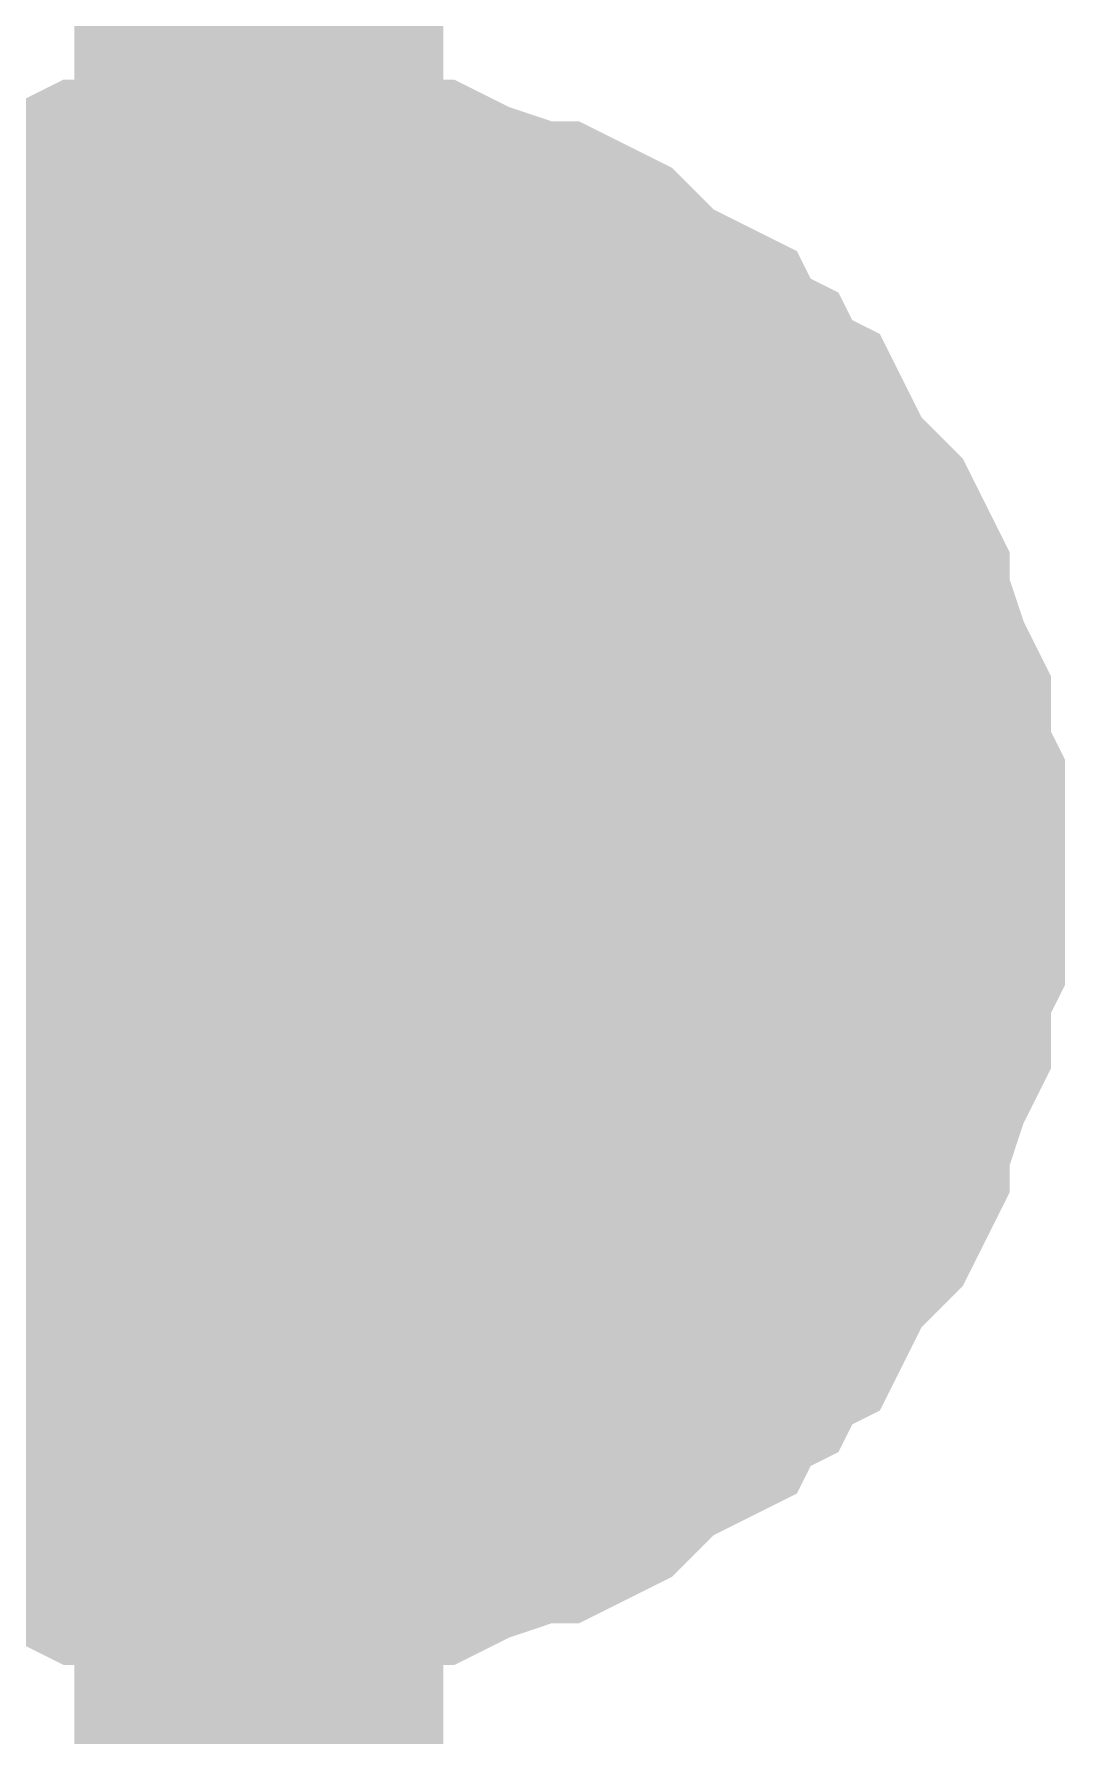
# Model space of a CAD drawing. Header units: inches. Extents: x 0 to 22.3, y 0 to 15.7.
# Drawn here: x 5.593 to 5.626, y 3.9725 to 4.0269 of the extents above; entities that cross this region are included whole.
import ezdxf

# ---------------------------------------------------------------- set-up
doc = ezdxf.new("R2010")
doc.units = ezdxf.units.IN
doc.header["$MEASUREMENT"] = 0
doc.layers.add('Sheet', color=255, linetype='Continuous')

msp = doc.modelspace()

# ---------------------------------------------------------------- linework, layer by layer
at = {"layer": 'Sheet'}
for points in [[(5.600196, 5.27002, 0.0118, 0.0118, 0), (5.600196, 4.000141, 0.0118, 0.0118, 0), (5.600196, 3.930304, 0.0118, 0.0118, 0)], [(5.586935, 4.014727, 0.0118, 0.0118, 0), (5.587377, 4.015611, 0.0118, 0.0118, 0), (5.588261, 4.016053, 0.0118, 0.0118, 0), (5.589145, 4.016495, 0.0118, 0.0118, 0), (5.590029, 4.017379, 0.0118, 0.0118, 0), (5.590471, 4.017821, 0.0118, 0.0118, 0), (5.591355, 4.018263, 0.0118, 0.0118, 0), (5.59224, 4.018263, 0.0118, 0.0118, 0), (5.593124, 4.018705, 0.0118, 0.0118, 0), (5.59445, 4.019147, 0.0118, 0.0118, 0), (5.595334, 4.019589, 0.0118, 0.0118, 0), (5.596218, 4.019589, 0.0118, 0.0118, 0), (5.597102, 4.019589, 0.0118, 0.0118, 0), (5.597986, 4.020031, 0.0118, 0.0118, 0), (5.599312, 4.020031, 0.0118, 0.0118, 0), (5.600196, 4.020031, 0.0118, 0.0118, 0)], [(5.586935, 4.014727, 0.0118, 0.0118, 0), (5.587377, 4.015611, 0.0118, 0.0118, 0), (5.588261, 4.016053, 0.0118, 0.0118, 0), (5.589145, 4.016495, 0.0118, 0.0118, 0), (5.590029, 4.017379, 0.0118, 0.0118, 0), (5.590471, 4.017821, 0.0118, 0.0118, 0), (5.591355, 4.018263, 0.0118, 0.0118, 0), (5.59224, 4.018263, 0.0118, 0.0118, 0), (5.593124, 4.018705, 0.0118, 0.0118, 0), (5.59445, 4.019147, 0.0118, 0.0118, 0), (5.595334, 4.019589, 0.0118, 0.0118, 0), (5.596218, 4.019589, 0.0118, 0.0118, 0), (5.597102, 4.019589, 0.0118, 0.0118, 0), (5.597986, 4.020031, 0.0118, 0.0118, 0), (5.599312, 4.020031, 0.0118, 0.0118, 0), (5.600196, 4.020031, 0.0118, 0.0118, 0)], [(5.586935, 4.014727, 0.0118, 0.0118, 0), (5.587377, 4.015611, 0.0118, 0.0118, 0), (5.588261, 4.016053, 0.0118, 0.0118, 0), (5.589145, 4.016495, 0.0118, 0.0118, 0), (5.590029, 4.017379, 0.0118, 0.0118, 0), (5.590471, 4.017821, 0.0118, 0.0118, 0), (5.591355, 4.018263, 0.0118, 0.0118, 0), (5.59224, 4.018263, 0.0118, 0.0118, 0), (5.593124, 4.018705, 0.0118, 0.0118, 0), (5.59445, 4.019147, 0.0118, 0.0118, 0), (5.595334, 4.019589, 0.0118, 0.0118, 0), (5.596218, 4.019589, 0.0118, 0.0118, 0), (5.597102, 4.019589, 0.0118, 0.0118, 0), (5.597986, 4.020031, 0.0118, 0.0118, 0), (5.599312, 4.020031, 0.0118, 0.0118, 0), (5.600196, 4.020031, 0.0118, 0.0118, 0)], [(5.586935, 4.014727, 0.0118, 0.0118, 0), (5.587377, 4.015611, 0.0118, 0.0118, 0), (5.588261, 4.016053, 0.0118, 0.0118, 0), (5.589145, 4.016495, 0.0118, 0.0118, 0), (5.590029, 4.017379, 0.0118, 0.0118, 0), (5.590471, 4.017821, 0.0118, 0.0118, 0), (5.591355, 4.018263, 0.0118, 0.0118, 0), (5.59224, 4.018263, 0.0118, 0.0118, 0), (5.593124, 4.018705, 0.0118, 0.0118, 0), (5.59445, 4.019147, 0.0118, 0.0118, 0), (5.595334, 4.019589, 0.0118, 0.0118, 0), (5.596218, 4.019589, 0.0118, 0.0118, 0), (5.597102, 4.019589, 0.0118, 0.0118, 0), (5.597986, 4.020031, 0.0118, 0.0118, 0), (5.599312, 4.020031, 0.0118, 0.0118, 0), (5.600196, 4.020031, 0.0118, 0.0118, 0)], [(5.600196, 4.020031, 0.0118, 0.0118, 0), (5.600196, 4.020031, 0.0118, 0.0118, 0)], [(5.600196, 4.020031, 0.0118, 0.0118, 0), (5.60108, 4.020031, 0.0118, 0.0118, 0), (5.602406, 4.020031, 0.0118, 0.0118, 0), (5.603291, 4.019589, 0.0118, 0.0118, 0), (5.604175, 4.019589, 0.0118, 0.0118, 0), (5.605059, 4.019589, 0.0118, 0.0118, 0), (5.605943, 4.019147, 0.0118, 0.0118, 0), (5.607269, 4.018705, 0.0118, 0.0118, 0), (5.608153, 4.018263, 0.0118, 0.0118, 0), (5.609037, 4.018263, 0.0118, 0.0118, 0), (5.609921, 4.017821, 0.0118, 0.0118, 0), (5.610363, 4.017379, 0.0118, 0.0118, 0), (5.611247, 4.016495, 0.0118, 0.0118, 0), (5.612131, 4.016053, 0.0118, 0.0118, 0), (5.613015, 4.015611, 0.0118, 0.0118, 0), (5.613457, 4.014727, 0.0118, 0.0118, 0), (5.614342, 4.014285, 0.0118, 0.0118, 0), (5.614784, 4.013401, 0.0118, 0.0118, 0), (5.615668, 4.012959, 0.0118, 0.0118, 0), (5.61611, 4.012075, 0.0118, 0.0118, 0), (5.616552, 4.011191, 0.0118, 0.0118, 0), (5.617436, 4.010307, 0.0118, 0.0118, 0), (5.617878, 4.009865, 0.0118, 0.0118, 0), (5.61832, 4.008981, 0.0118, 0.0118, 0), (5.61832, 4.008097, 0.0118, 0.0118, 0), (5.618762, 4.007213, 0.0118, 0.0118, 0), (5.619204, 4.005887, 0.0118, 0.0118, 0), (5.619646, 4.005003, 0.0118, 0.0118, 0), (5.619646, 4.004119, 0.0118, 0.0118, 0), (5.619646, 4.003235, 0.0118, 0.0118, 0), (5.620088, 4.002351, 0.0118, 0.0118, 0), (5.620088, 4.001025, 0.0118, 0.0118, 0), (5.620088, 4.000141, 0.0118, 0.0118, 0)], [(5.600196, 4.020031, 0.0118, 0.0118, 0), (5.600196, 4.020031, 0.0118, 0.0118, 0)], [(5.600196, 4.020031, 0.0118, 0.0118, 0), (5.60108, 4.020031, 0.0118, 0.0118, 0), (5.602406, 4.020031, 0.0118, 0.0118, 0), (5.603291, 4.019589, 0.0118, 0.0118, 0), (5.604175, 4.019589, 0.0118, 0.0118, 0), (5.605059, 4.019589, 0.0118, 0.0118, 0), (5.605943, 4.019147, 0.0118, 0.0118, 0), (5.607269, 4.018705, 0.0118, 0.0118, 0), (5.608153, 4.018263, 0.0118, 0.0118, 0), (5.609037, 4.018263, 0.0118, 0.0118, 0), (5.609921, 4.017821, 0.0118, 0.0118, 0), (5.610363, 4.017379, 0.0118, 0.0118, 0), (5.611247, 4.016495, 0.0118, 0.0118, 0), (5.612131, 4.016053, 0.0118, 0.0118, 0), (5.613015, 4.015611, 0.0118, 0.0118, 0), (5.613457, 4.014727, 0.0118, 0.0118, 0), (5.614342, 4.014285, 0.0118, 0.0118, 0), (5.614784, 4.013401, 0.0118, 0.0118, 0), (5.615668, 4.012959, 0.0118, 0.0118, 0), (5.61611, 4.012075, 0.0118, 0.0118, 0), (5.616552, 4.011191, 0.0118, 0.0118, 0), (5.617436, 4.010307, 0.0118, 0.0118, 0), (5.617878, 4.009865, 0.0118, 0.0118, 0), (5.61832, 4.008981, 0.0118, 0.0118, 0), (5.61832, 4.008097, 0.0118, 0.0118, 0), (5.618762, 4.007213, 0.0118, 0.0118, 0), (5.619204, 4.005887, 0.0118, 0.0118, 0), (5.619646, 4.005003, 0.0118, 0.0118, 0), (5.619646, 4.004119, 0.0118, 0.0118, 0), (5.619646, 4.003235, 0.0118, 0.0118, 0), (5.620088, 4.002351, 0.0118, 0.0118, 0), (5.620088, 4.001025, 0.0118, 0.0118, 0), (5.620088, 4.000141, 0.0118, 0.0118, 0)], [(5.600196, 4.020031, 0.0118, 0.0118, 0), (5.600196, 4.020031, 0.0118, 0.0118, 0)], [(5.600196, 4.020031, 0.0118, 0.0118, 0), (5.60108, 4.020031, 0.0118, 0.0118, 0), (5.602406, 4.020031, 0.0118, 0.0118, 0), (5.603291, 4.019589, 0.0118, 0.0118, 0), (5.604175, 4.019589, 0.0118, 0.0118, 0), (5.605059, 4.019589, 0.0118, 0.0118, 0), (5.605943, 4.019147, 0.0118, 0.0118, 0), (5.607269, 4.018705, 0.0118, 0.0118, 0), (5.608153, 4.018263, 0.0118, 0.0118, 0), (5.609037, 4.018263, 0.0118, 0.0118, 0), (5.609921, 4.017821, 0.0118, 0.0118, 0), (5.610363, 4.017379, 0.0118, 0.0118, 0), (5.611247, 4.016495, 0.0118, 0.0118, 0), (5.612131, 4.016053, 0.0118, 0.0118, 0), (5.613015, 4.015611, 0.0118, 0.0118, 0), (5.613457, 4.014727, 0.0118, 0.0118, 0), (5.614342, 4.014285, 0.0118, 0.0118, 0), (5.614784, 4.013401, 0.0118, 0.0118, 0), (5.615668, 4.012959, 0.0118, 0.0118, 0), (5.61611, 4.012075, 0.0118, 0.0118, 0), (5.616552, 4.011191, 0.0118, 0.0118, 0), (5.617436, 4.010307, 0.0118, 0.0118, 0), (5.617878, 4.009865, 0.0118, 0.0118, 0), (5.61832, 4.008981, 0.0118, 0.0118, 0), (5.61832, 4.008097, 0.0118, 0.0118, 0), (5.618762, 4.007213, 0.0118, 0.0118, 0), (5.619204, 4.005887, 0.0118, 0.0118, 0), (5.619646, 4.005003, 0.0118, 0.0118, 0), (5.619646, 4.004119, 0.0118, 0.0118, 0), (5.619646, 4.003235, 0.0118, 0.0118, 0), (5.620088, 4.002351, 0.0118, 0.0118, 0), (5.620088, 4.001025, 0.0118, 0.0118, 0), (5.620088, 4.000141, 0.0118, 0.0118, 0)], [(5.600196, 4.020031, 0.0118, 0.0118, 0), (5.600196, 4.020031, 0.0118, 0.0118, 0)], [(5.600196, 4.020031, 0.0118, 0.0118, 0), (5.60108, 4.020031, 0.0118, 0.0118, 0), (5.602406, 4.020031, 0.0118, 0.0118, 0), (5.603291, 4.019589, 0.0118, 0.0118, 0), (5.604175, 4.019589, 0.0118, 0.0118, 0), (5.605059, 4.019589, 0.0118, 0.0118, 0), (5.605943, 4.019147, 0.0118, 0.0118, 0), (5.607269, 4.018705, 0.0118, 0.0118, 0), (5.608153, 4.018263, 0.0118, 0.0118, 0), (5.609037, 4.018263, 0.0118, 0.0118, 0), (5.609921, 4.017821, 0.0118, 0.0118, 0), (5.610363, 4.017379, 0.0118, 0.0118, 0), (5.611247, 4.016495, 0.0118, 0.0118, 0), (5.612131, 4.016053, 0.0118, 0.0118, 0), (5.613015, 4.015611, 0.0118, 0.0118, 0), (5.613457, 4.014727, 0.0118, 0.0118, 0), (5.614342, 4.014285, 0.0118, 0.0118, 0), (5.614784, 4.013401, 0.0118, 0.0118, 0), (5.615668, 4.012959, 0.0118, 0.0118, 0), (5.61611, 4.012075, 0.0118, 0.0118, 0), (5.616552, 4.011191, 0.0118, 0.0118, 0), (5.617436, 4.010307, 0.0118, 0.0118, 0), (5.617878, 4.009865, 0.0118, 0.0118, 0), (5.61832, 4.008981, 0.0118, 0.0118, 0), (5.61832, 4.008097, 0.0118, 0.0118, 0), (5.618762, 4.007213, 0.0118, 0.0118, 0), (5.619204, 4.005887, 0.0118, 0.0118, 0), (5.619646, 4.005003, 0.0118, 0.0118, 0), (5.619646, 4.004119, 0.0118, 0.0118, 0), (5.619646, 4.003235, 0.0118, 0.0118, 0), (5.620088, 4.002351, 0.0118, 0.0118, 0), (5.620088, 4.001025, 0.0118, 0.0118, 0), (5.620088, 4.000141, 0.0118, 0.0118, 0)], [(5.590471, 4.017821, 0.0039, 0.0039, 0), (5.591355, 4.018263, 0.0039, 0.0039, 0), (5.59224, 4.018263, 0.0039, 0.0039, 0), (5.593124, 4.018705, 0.0039, 0.0039, 0), (5.59445, 4.019147, 0.0039, 0.0039, 0), (5.595334, 4.019589, 0.0039, 0.0039, 0), (5.596218, 4.019589, 0.0039, 0.0039, 0), (5.597102, 4.019589, 0.0039, 0.0039, 0), (5.597986, 4.020031, 0.0039, 0.0039, 0), (5.599312, 4.020031, 0.0039, 0.0039, 0), (5.600196, 4.020031, 0.0039, 0.0039, 0)], [(5.590471, 4.017821, 0.0039, 0.0039, 0), (5.591355, 4.018263, 0.0039, 0.0039, 0), (5.59224, 4.018263, 0.0039, 0.0039, 0), (5.593124, 4.018705, 0.0039, 0.0039, 0), (5.59445, 4.019147, 0.0039, 0.0039, 0), (5.595334, 4.019589, 0.0039, 0.0039, 0), (5.596218, 4.019589, 0.0039, 0.0039, 0), (5.597102, 4.019589, 0.0039, 0.0039, 0), (5.597986, 4.020031, 0.0039, 0.0039, 0), (5.599312, 4.020031, 0.0039, 0.0039, 0), (5.600196, 4.020031, 0.0039, 0.0039, 0)], [(5.590471, 4.017821, 0.0039, 0.0039, 0), (5.591355, 4.018263, 0.0039, 0.0039, 0), (5.59224, 4.018263, 0.0039, 0.0039, 0), (5.593124, 4.018705, 0.0039, 0.0039, 0), (5.59445, 4.019147, 0.0039, 0.0039, 0), (5.595334, 4.019589, 0.0039, 0.0039, 0), (5.596218, 4.019589, 0.0039, 0.0039, 0), (5.597102, 4.019589, 0.0039, 0.0039, 0), (5.597986, 4.020031, 0.0039, 0.0039, 0), (5.599312, 4.020031, 0.0039, 0.0039, 0), (5.600196, 4.020031, 0.0039, 0.0039, 0)], [(5.590471, 4.017821, 0.0039, 0.0039, 0), (5.591355, 4.018263, 0.0039, 0.0039, 0), (5.59224, 4.018263, 0.0039, 0.0039, 0), (5.593124, 4.018705, 0.0039, 0.0039, 0), (5.59445, 4.019147, 0.0039, 0.0039, 0), (5.595334, 4.019589, 0.0039, 0.0039, 0), (5.596218, 4.019589, 0.0039, 0.0039, 0), (5.597102, 4.019589, 0.0039, 0.0039, 0), (5.597986, 4.020031, 0.0039, 0.0039, 0), (5.599312, 4.020031, 0.0039, 0.0039, 0), (5.600196, 4.020031, 0.0039, 0.0039, 0)], [(5.600196, 4.020031, 0.0039, 0.0039, 0), (5.600196, 4.020031, 0.0039, 0.0039, 0)], [(5.600196, 4.020031, 0.0039, 0.0039, 0), (5.60108, 4.020031, 0.0039, 0.0039, 0), (5.602406, 4.020031, 0.0039, 0.0039, 0), (5.603291, 4.019589, 0.0039, 0.0039, 0), (5.604175, 4.019589, 0.0039, 0.0039, 0), (5.605059, 4.019589, 0.0039, 0.0039, 0), (5.605943, 4.019147, 0.0039, 0.0039, 0), (5.607269, 4.018705, 0.0039, 0.0039, 0), (5.608153, 4.018263, 0.0039, 0.0039, 0), (5.609037, 4.018263, 0.0039, 0.0039, 0), (5.609921, 4.017821, 0.0039, 0.0039, 0), (5.610363, 4.017379, 0.0039, 0.0039, 0), (5.611247, 4.016495, 0.0039, 0.0039, 0), (5.612131, 4.016053, 0.0039, 0.0039, 0), (5.613015, 4.015611, 0.0039, 0.0039, 0), (5.613457, 4.014727, 0.0039, 0.0039, 0), (5.614342, 4.014285, 0.0039, 0.0039, 0), (5.614784, 4.013401, 0.0039, 0.0039, 0), (5.615668, 4.012959, 0.0039, 0.0039, 0), (5.61611, 4.012075, 0.0039, 0.0039, 0), (5.616552, 4.011191, 0.0039, 0.0039, 0), (5.617436, 4.010307, 0.0039, 0.0039, 0), (5.617878, 4.009865, 0.0039, 0.0039, 0), (5.61832, 4.008981, 0.0039, 0.0039, 0), (5.61832, 4.008097, 0.0039, 0.0039, 0), (5.618762, 4.007213, 0.0039, 0.0039, 0), (5.619204, 4.005887, 0.0039, 0.0039, 0), (5.619646, 4.005003, 0.0039, 0.0039, 0), (5.619646, 4.004119, 0.0039, 0.0039, 0), (5.619646, 4.003235, 0.0039, 0.0039, 0), (5.620088, 4.002351, 0.0039, 0.0039, 0), (5.620088, 4.001025, 0.0039, 0.0039, 0), (5.620088, 4.000141, 0.0039, 0.0039, 0)], [(5.600196, 4.020031, 0.0039, 0.0039, 0), (5.600196, 4.020031, 0.0039, 0.0039, 0)], [(5.600196, 4.020031, 0.0039, 0.0039, 0), (5.60108, 4.020031, 0.0039, 0.0039, 0), (5.602406, 4.020031, 0.0039, 0.0039, 0), (5.603291, 4.019589, 0.0039, 0.0039, 0), (5.604175, 4.019589, 0.0039, 0.0039, 0), (5.605059, 4.019589, 0.0039, 0.0039, 0), (5.605943, 4.019147, 0.0039, 0.0039, 0), (5.607269, 4.018705, 0.0039, 0.0039, 0), (5.608153, 4.018263, 0.0039, 0.0039, 0), (5.609037, 4.018263, 0.0039, 0.0039, 0), (5.609921, 4.017821, 0.0039, 0.0039, 0), (5.610363, 4.017379, 0.0039, 0.0039, 0), (5.611247, 4.016495, 0.0039, 0.0039, 0), (5.612131, 4.016053, 0.0039, 0.0039, 0), (5.613015, 4.015611, 0.0039, 0.0039, 0), (5.613457, 4.014727, 0.0039, 0.0039, 0), (5.614342, 4.014285, 0.0039, 0.0039, 0), (5.614784, 4.013401, 0.0039, 0.0039, 0), (5.615668, 4.012959, 0.0039, 0.0039, 0), (5.61611, 4.012075, 0.0039, 0.0039, 0), (5.616552, 4.011191, 0.0039, 0.0039, 0), (5.617436, 4.010307, 0.0039, 0.0039, 0), (5.617878, 4.009865, 0.0039, 0.0039, 0), (5.61832, 4.008981, 0.0039, 0.0039, 0), (5.61832, 4.008097, 0.0039, 0.0039, 0), (5.618762, 4.007213, 0.0039, 0.0039, 0), (5.619204, 4.005887, 0.0039, 0.0039, 0), (5.619646, 4.005003, 0.0039, 0.0039, 0), (5.619646, 4.004119, 0.0039, 0.0039, 0), (5.619646, 4.003235, 0.0039, 0.0039, 0), (5.620088, 4.002351, 0.0039, 0.0039, 0), (5.620088, 4.001025, 0.0039, 0.0039, 0), (5.620088, 4.000141, 0.0039, 0.0039, 0)], [(5.600196, 4.020031, 0.0039, 0.0039, 0), (5.600196, 4.020031, 0.0039, 0.0039, 0)], [(5.600196, 4.020031, 0.0039, 0.0039, 0), (5.60108, 4.020031, 0.0039, 0.0039, 0), (5.602406, 4.020031, 0.0039, 0.0039, 0), (5.603291, 4.019589, 0.0039, 0.0039, 0), (5.604175, 4.019589, 0.0039, 0.0039, 0), (5.605059, 4.019589, 0.0039, 0.0039, 0), (5.605943, 4.019147, 0.0039, 0.0039, 0), (5.607269, 4.018705, 0.0039, 0.0039, 0), (5.608153, 4.018263, 0.0039, 0.0039, 0), (5.609037, 4.018263, 0.0039, 0.0039, 0), (5.609921, 4.017821, 0.0039, 0.0039, 0), (5.610363, 4.017379, 0.0039, 0.0039, 0), (5.611247, 4.016495, 0.0039, 0.0039, 0), (5.612131, 4.016053, 0.0039, 0.0039, 0), (5.613015, 4.015611, 0.0039, 0.0039, 0), (5.613457, 4.014727, 0.0039, 0.0039, 0), (5.614342, 4.014285, 0.0039, 0.0039, 0), (5.614784, 4.013401, 0.0039, 0.0039, 0), (5.615668, 4.012959, 0.0039, 0.0039, 0), (5.61611, 4.012075, 0.0039, 0.0039, 0), (5.616552, 4.011191, 0.0039, 0.0039, 0), (5.617436, 4.010307, 0.0039, 0.0039, 0), (5.617878, 4.009865, 0.0039, 0.0039, 0), (5.61832, 4.008981, 0.0039, 0.0039, 0), (5.61832, 4.008097, 0.0039, 0.0039, 0), (5.618762, 4.007213, 0.0039, 0.0039, 0), (5.619204, 4.005887, 0.0039, 0.0039, 0), (5.619646, 4.005003, 0.0039, 0.0039, 0), (5.619646, 4.004119, 0.0039, 0.0039, 0), (5.619646, 4.003235, 0.0039, 0.0039, 0), (5.620088, 4.002351, 0.0039, 0.0039, 0), (5.620088, 4.001025, 0.0039, 0.0039, 0), (5.620088, 4.000141, 0.0039, 0.0039, 0)], [(5.600196, 4.020031, 0.0039, 0.0039, 0), (5.600196, 4.020031, 0.0039, 0.0039, 0)], [(5.600196, 4.020031, 0.0039, 0.0039, 0), (5.60108, 4.020031, 0.0039, 0.0039, 0), (5.602406, 4.020031, 0.0039, 0.0039, 0), (5.603291, 4.019589, 0.0039, 0.0039, 0), (5.604175, 4.019589, 0.0039, 0.0039, 0), (5.605059, 4.019589, 0.0039, 0.0039, 0), (5.605943, 4.019147, 0.0039, 0.0039, 0), (5.607269, 4.018705, 0.0039, 0.0039, 0), (5.608153, 4.018263, 0.0039, 0.0039, 0), (5.609037, 4.018263, 0.0039, 0.0039, 0), (5.609921, 4.017821, 0.0039, 0.0039, 0), (5.610363, 4.017379, 0.0039, 0.0039, 0), (5.611247, 4.016495, 0.0039, 0.0039, 0), (5.612131, 4.016053, 0.0039, 0.0039, 0), (5.613015, 4.015611, 0.0039, 0.0039, 0), (5.613457, 4.014727, 0.0039, 0.0039, 0), (5.614342, 4.014285, 0.0039, 0.0039, 0), (5.614784, 4.013401, 0.0039, 0.0039, 0), (5.615668, 4.012959, 0.0039, 0.0039, 0), (5.61611, 4.012075, 0.0039, 0.0039, 0), (5.616552, 4.011191, 0.0039, 0.0039, 0), (5.617436, 4.010307, 0.0039, 0.0039, 0), (5.617878, 4.009865, 0.0039, 0.0039, 0), (5.61832, 4.008981, 0.0039, 0.0039, 0), (5.61832, 4.008097, 0.0039, 0.0039, 0), (5.618762, 4.007213, 0.0039, 0.0039, 0), (5.619204, 4.005887, 0.0039, 0.0039, 0), (5.619646, 4.005003, 0.0039, 0.0039, 0), (5.619646, 4.004119, 0.0039, 0.0039, 0), (5.619646, 4.003235, 0.0039, 0.0039, 0), (5.620088, 4.002351, 0.0039, 0.0039, 0), (5.620088, 4.001025, 0.0039, 0.0039, 0), (5.620088, 4.000141, 0.0039, 0.0039, 0)], [(5.400394, 4.000141, 0.0118, 0.0118, 0), (5.600196, 4.000141, 0.0118, 0.0118, 0)], [(5.620088, 4.000141, 0.0118, 0.0118, 0), (5.620088, 3.999257, 0.0118, 0.0118, 0), (5.620088, 3.997931, 0.0118, 0.0118, 0), (5.619646, 3.997047, 0.0118, 0.0118, 0), (5.619646, 3.996163, 0.0118, 0.0118, 0), (5.619646, 3.995279, 0.0118, 0.0118, 0), (5.619204, 3.994395, 0.0118, 0.0118, 0), (5.618762, 3.993069, 0.0118, 0.0118, 0), (5.61832, 3.992185, 0.0118, 0.0118, 0), (5.61832, 3.991301, 0.0118, 0.0118, 0), (5.617878, 3.990417, 0.0118, 0.0118, 0), (5.617436, 3.989975, 0.0118, 0.0118, 0), (5.616552, 3.989091, 0.0118, 0.0118, 0), (5.61611, 3.988207, 0.0118, 0.0118, 0), (5.615668, 3.987323, 0.0118, 0.0118, 0), (5.614784, 3.986881, 0.0118, 0.0118, 0), (5.614342, 3.985997, 0.0118, 0.0118, 0), (5.613457, 3.985555, 0.0118, 0.0118, 0), (5.613015, 3.984671, 0.0118, 0.0118, 0), (5.612131, 3.984229, 0.0118, 0.0118, 0), (5.611247, 3.983787, 0.0118, 0.0118, 0), (5.610363, 3.982903, 0.0118, 0.0118, 0), (5.609921, 3.982461, 0.0118, 0.0118, 0), (5.609037, 3.982019, 0.0118, 0.0118, 0), (5.608153, 3.982019, 0.0118, 0.0118, 0), (5.607269, 3.981577, 0.0118, 0.0118, 0), (5.605943, 3.981135, 0.0118, 0.0118, 0), (5.605059, 3.980693, 0.0118, 0.0118, 0), (5.604175, 3.980693, 0.0118, 0.0118, 0), (5.603291, 3.980693, 0.0118, 0.0118, 0), (5.602406, 3.980251, 0.0118, 0.0118, 0), (5.60108, 3.980251, 0.0118, 0.0118, 0), (5.600196, 3.980251, 0.0118, 0.0118, 0)], [(5.620088, 4.000141, 0.0118, 0.0118, 0), (5.620088, 3.999257, 0.0118, 0.0118, 0), (5.620088, 3.997931, 0.0118, 0.0118, 0), (5.619646, 3.997047, 0.0118, 0.0118, 0), (5.619646, 3.996163, 0.0118, 0.0118, 0), (5.619646, 3.995279, 0.0118, 0.0118, 0), (5.619204, 3.994395, 0.0118, 0.0118, 0), (5.618762, 3.993069, 0.0118, 0.0118, 0), (5.61832, 3.992185, 0.0118, 0.0118, 0), (5.61832, 3.991301, 0.0118, 0.0118, 0), (5.617878, 3.990417, 0.0118, 0.0118, 0), (5.617436, 3.989975, 0.0118, 0.0118, 0), (5.616552, 3.989091, 0.0118, 0.0118, 0), (5.61611, 3.988207, 0.0118, 0.0118, 0), (5.615668, 3.987323, 0.0118, 0.0118, 0), (5.614784, 3.986881, 0.0118, 0.0118, 0), (5.614342, 3.985997, 0.0118, 0.0118, 0), (5.613457, 3.985555, 0.0118, 0.0118, 0), (5.613015, 3.984671, 0.0118, 0.0118, 0), (5.612131, 3.984229, 0.0118, 0.0118, 0), (5.611247, 3.983787, 0.0118, 0.0118, 0), (5.610363, 3.982903, 0.0118, 0.0118, 0), (5.609921, 3.982461, 0.0118, 0.0118, 0), (5.609037, 3.982019, 0.0118, 0.0118, 0), (5.608153, 3.982019, 0.0118, 0.0118, 0), (5.607269, 3.981577, 0.0118, 0.0118, 0), (5.605943, 3.981135, 0.0118, 0.0118, 0), (5.605059, 3.980693, 0.0118, 0.0118, 0), (5.604175, 3.980693, 0.0118, 0.0118, 0), (5.603291, 3.980693, 0.0118, 0.0118, 0), (5.602406, 3.980251, 0.0118, 0.0118, 0), (5.60108, 3.980251, 0.0118, 0.0118, 0), (5.600196, 3.980251, 0.0118, 0.0118, 0)], [(5.620088, 4.000141, 0.0118, 0.0118, 0), (5.620088, 3.999257, 0.0118, 0.0118, 0), (5.620088, 3.997931, 0.0118, 0.0118, 0), (5.619646, 3.997047, 0.0118, 0.0118, 0), (5.619646, 3.996163, 0.0118, 0.0118, 0), (5.619646, 3.995279, 0.0118, 0.0118, 0), (5.619204, 3.994395, 0.0118, 0.0118, 0), (5.618762, 3.993069, 0.0118, 0.0118, 0), (5.61832, 3.992185, 0.0118, 0.0118, 0), (5.61832, 3.991301, 0.0118, 0.0118, 0), (5.617878, 3.990417, 0.0118, 0.0118, 0), (5.617436, 3.989975, 0.0118, 0.0118, 0), (5.616552, 3.989091, 0.0118, 0.0118, 0), (5.61611, 3.988207, 0.0118, 0.0118, 0), (5.615668, 3.987323, 0.0118, 0.0118, 0), (5.614784, 3.986881, 0.0118, 0.0118, 0), (5.614342, 3.985997, 0.0118, 0.0118, 0), (5.613457, 3.985555, 0.0118, 0.0118, 0), (5.613015, 3.984671, 0.0118, 0.0118, 0), (5.612131, 3.984229, 0.0118, 0.0118, 0), (5.611247, 3.983787, 0.0118, 0.0118, 0), (5.610363, 3.982903, 0.0118, 0.0118, 0), (5.609921, 3.982461, 0.0118, 0.0118, 0), (5.609037, 3.982019, 0.0118, 0.0118, 0), (5.608153, 3.982019, 0.0118, 0.0118, 0), (5.607269, 3.981577, 0.0118, 0.0118, 0), (5.605943, 3.981135, 0.0118, 0.0118, 0), (5.605059, 3.980693, 0.0118, 0.0118, 0), (5.604175, 3.980693, 0.0118, 0.0118, 0), (5.603291, 3.980693, 0.0118, 0.0118, 0), (5.602406, 3.980251, 0.0118, 0.0118, 0), (5.60108, 3.980251, 0.0118, 0.0118, 0), (5.600196, 3.980251, 0.0118, 0.0118, 0)], [(5.620088, 4.000141, 0.0118, 0.0118, 0), (5.620088, 3.999257, 0.0118, 0.0118, 0), (5.620088, 3.997931, 0.0118, 0.0118, 0), (5.619646, 3.997047, 0.0118, 0.0118, 0), (5.619646, 3.996163, 0.0118, 0.0118, 0), (5.619646, 3.995279, 0.0118, 0.0118, 0), (5.619204, 3.994395, 0.0118, 0.0118, 0), (5.618762, 3.993069, 0.0118, 0.0118, 0), (5.61832, 3.992185, 0.0118, 0.0118, 0), (5.61832, 3.991301, 0.0118, 0.0118, 0), (5.617878, 3.990417, 0.0118, 0.0118, 0), (5.617436, 3.989975, 0.0118, 0.0118, 0), (5.616552, 3.989091, 0.0118, 0.0118, 0), (5.61611, 3.988207, 0.0118, 0.0118, 0), (5.615668, 3.987323, 0.0118, 0.0118, 0), (5.614784, 3.986881, 0.0118, 0.0118, 0), (5.614342, 3.985997, 0.0118, 0.0118, 0), (5.613457, 3.985555, 0.0118, 0.0118, 0), (5.613015, 3.984671, 0.0118, 0.0118, 0), (5.612131, 3.984229, 0.0118, 0.0118, 0), (5.611247, 3.983787, 0.0118, 0.0118, 0), (5.610363, 3.982903, 0.0118, 0.0118, 0), (5.609921, 3.982461, 0.0118, 0.0118, 0), (5.609037, 3.982019, 0.0118, 0.0118, 0), (5.608153, 3.982019, 0.0118, 0.0118, 0), (5.607269, 3.981577, 0.0118, 0.0118, 0), (5.605943, 3.981135, 0.0118, 0.0118, 0), (5.605059, 3.980693, 0.0118, 0.0118, 0), (5.604175, 3.980693, 0.0118, 0.0118, 0), (5.603291, 3.980693, 0.0118, 0.0118, 0), (5.602406, 3.980251, 0.0118, 0.0118, 0), (5.60108, 3.980251, 0.0118, 0.0118, 0), (5.600196, 3.980251, 0.0118, 0.0118, 0)], [(5.620088, 4.000141, 0.0118, 0.0118, 0), (5.620088, 4.000141, 0.0118, 0.0118, 0), (5.620088, 4.000141, 0.0118, 0.0118, 0), (5.620088, 4.000141, 0.0118, 0.0118, 0), (5.620088, 4.000141, 0.0118, 0.0118, 0), (5.620088, 4.000141, 0.0118, 0.0118, 0), (5.620088, 4.000141, 0.0118, 0.0118, 0), (5.620088, 4.000141, 0.0118, 0.0118, 0), (5.620088, 4.000141, 0.0118, 0.0118, 0), (5.620088, 4.000141, 0.0118, 0.0118, 0), (5.620088, 4.000141, 0.0118, 0.0118, 0), (5.620088, 4.000141, 0.0118, 0.0118, 0), (5.620088, 4.000141, 0.0118, 0.0118, 0), (5.620088, 4.000141, 0.0118, 0.0118, 0), (5.620088, 4.000141, 0.0118, 0.0118, 0), (5.620088, 4.000141, 0.0118, 0.0118, 0), (5.620088, 4.000141, 0.0118, 0.0118, 0), (5.620088, 4.000141, 0.0118, 0.0118, 0), (5.620088, 4.000141, 0.0118, 0.0118, 0), (5.620088, 4.000141, 0.0118, 0.0118, 0), (5.620088, 4.000141, 0.0118, 0.0118, 0), (5.620088, 4.000141, 0.0118, 0.0118, 0), (5.620088, 4.000141, 0.0118, 0.0118, 0), (5.620088, 4.000141, 0.0118, 0.0118, 0), (5.620088, 4.000141, 0.0118, 0.0118, 0), (5.620088, 4.000141, 0.0118, 0.0118, 0), (5.620088, 4.000141, 0.0118, 0.0118, 0), (5.620088, 4.000141, 0.0118, 0.0118, 0), (5.620088, 4.000141, 0.0118, 0.0118, 0), (5.620088, 4.000141, 0.0118, 0.0118, 0), (5.620088, 4.000141, 0.0118, 0.0118, 0), (5.620088, 4.000141, 0.0118, 0.0118, 0), (5.620088, 4.000141, 0.0118, 0.0118, 0)], [(5.620088, 4.000141, 0.0118, 0.0118, 0), (5.620088, 4.000141, 0.0118, 0.0118, 0)], [(5.620088, 4.000141, 0.0118, 0.0118, 0), (5.620088, 4.000141, 0.0118, 0.0118, 0), (5.620088, 4.000141, 0.0118, 0.0118, 0), (5.620088, 4.000141, 0.0118, 0.0118, 0), (5.620088, 4.000141, 0.0118, 0.0118, 0), (5.620088, 4.000141, 0.0118, 0.0118, 0), (5.620088, 4.000141, 0.0118, 0.0118, 0), (5.620088, 4.000141, 0.0118, 0.0118, 0), (5.620088, 4.000141, 0.0118, 0.0118, 0), (5.620088, 4.000141, 0.0118, 0.0118, 0), (5.620088, 4.000141, 0.0118, 0.0118, 0), (5.620088, 4.000141, 0.0118, 0.0118, 0), (5.620088, 4.000141, 0.0118, 0.0118, 0), (5.620088, 4.000141, 0.0118, 0.0118, 0), (5.620088, 4.000141, 0.0118, 0.0118, 0), (5.620088, 4.000141, 0.0118, 0.0118, 0), (5.620088, 4.000141, 0.0118, 0.0118, 0), (5.620088, 4.000141, 0.0118, 0.0118, 0), (5.620088, 4.000141, 0.0118, 0.0118, 0), (5.620088, 4.000141, 0.0118, 0.0118, 0), (5.620088, 4.000141, 0.0118, 0.0118, 0), (5.620088, 4.000141, 0.0118, 0.0118, 0), (5.620088, 4.000141, 0.0118, 0.0118, 0), (5.620088, 4.000141, 0.0118, 0.0118, 0), (5.620088, 4.000141, 0.0118, 0.0118, 0), (5.620088, 4.000141, 0.0118, 0.0118, 0), (5.620088, 4.000141, 0.0118, 0.0118, 0), (5.620088, 4.000141, 0.0118, 0.0118, 0), (5.620088, 4.000141, 0.0118, 0.0118, 0), (5.620088, 4.000141, 0.0118, 0.0118, 0), (5.620088, 4.000141, 0.0118, 0.0118, 0), (5.620088, 4.000141, 0.0118, 0.0118, 0), (5.620088, 4.000141, 0.0118, 0.0118, 0)], [(5.620088, 4.000141, 0.0118, 0.0118, 0), (5.620088, 4.000141, 0.0118, 0.0118, 0)], [(5.620088, 4.000141, 0.0118, 0.0118, 0), (5.620088, 4.000141, 0.0118, 0.0118, 0), (5.620088, 4.000141, 0.0118, 0.0118, 0), (5.620088, 4.000141, 0.0118, 0.0118, 0), (5.620088, 4.000141, 0.0118, 0.0118, 0), (5.620088, 4.000141, 0.0118, 0.0118, 0), (5.620088, 4.000141, 0.0118, 0.0118, 0), (5.620088, 4.000141, 0.0118, 0.0118, 0), (5.620088, 4.000141, 0.0118, 0.0118, 0), (5.620088, 4.000141, 0.0118, 0.0118, 0), (5.620088, 4.000141, 0.0118, 0.0118, 0), (5.620088, 4.000141, 0.0118, 0.0118, 0), (5.620088, 4.000141, 0.0118, 0.0118, 0), (5.620088, 4.000141, 0.0118, 0.0118, 0), (5.620088, 4.000141, 0.0118, 0.0118, 0), (5.620088, 4.000141, 0.0118, 0.0118, 0), (5.620088, 4.000141, 0.0118, 0.0118, 0), (5.620088, 4.000141, 0.0118, 0.0118, 0), (5.620088, 4.000141, 0.0118, 0.0118, 0), (5.620088, 4.000141, 0.0118, 0.0118, 0), (5.620088, 4.000141, 0.0118, 0.0118, 0), (5.620088, 4.000141, 0.0118, 0.0118, 0), (5.620088, 4.000141, 0.0118, 0.0118, 0), (5.620088, 4.000141, 0.0118, 0.0118, 0), (5.620088, 4.000141, 0.0118, 0.0118, 0), (5.620088, 4.000141, 0.0118, 0.0118, 0), (5.620088, 4.000141, 0.0118, 0.0118, 0), (5.620088, 4.000141, 0.0118, 0.0118, 0), (5.620088, 4.000141, 0.0118, 0.0118, 0), (5.620088, 4.000141, 0.0118, 0.0118, 0), (5.620088, 4.000141, 0.0118, 0.0118, 0), (5.620088, 4.000141, 0.0118, 0.0118, 0), (5.620088, 4.000141, 0.0118, 0.0118, 0)], [(5.620088, 4.000141, 0.0118, 0.0118, 0), (5.620088, 4.000141, 0.0118, 0.0118, 0)], [(5.620088, 4.000141, 0.0118, 0.0118, 0), (5.620088, 4.000141, 0.0118, 0.0118, 0), (5.620088, 4.000141, 0.0118, 0.0118, 0), (5.620088, 4.000141, 0.0118, 0.0118, 0), (5.620088, 4.000141, 0.0118, 0.0118, 0), (5.620088, 4.000141, 0.0118, 0.0118, 0), (5.620088, 4.000141, 0.0118, 0.0118, 0), (5.620088, 4.000141, 0.0118, 0.0118, 0), (5.620088, 4.000141, 0.0118, 0.0118, 0), (5.620088, 4.000141, 0.0118, 0.0118, 0), (5.620088, 4.000141, 0.0118, 0.0118, 0), (5.620088, 4.000141, 0.0118, 0.0118, 0), (5.620088, 4.000141, 0.0118, 0.0118, 0), (5.620088, 4.000141, 0.0118, 0.0118, 0), (5.620088, 4.000141, 0.0118, 0.0118, 0), (5.620088, 4.000141, 0.0118, 0.0118, 0), (5.620088, 4.000141, 0.0118, 0.0118, 0), (5.620088, 4.000141, 0.0118, 0.0118, 0), (5.620088, 4.000141, 0.0118, 0.0118, 0), (5.620088, 4.000141, 0.0118, 0.0118, 0), (5.620088, 4.000141, 0.0118, 0.0118, 0), (5.620088, 4.000141, 0.0118, 0.0118, 0), (5.620088, 4.000141, 0.0118, 0.0118, 0), (5.620088, 4.000141, 0.0118, 0.0118, 0), (5.620088, 4.000141, 0.0118, 0.0118, 0), (5.620088, 4.000141, 0.0118, 0.0118, 0), (5.620088, 4.000141, 0.0118, 0.0118, 0), (5.620088, 4.000141, 0.0118, 0.0118, 0), (5.620088, 4.000141, 0.0118, 0.0118, 0), (5.620088, 4.000141, 0.0118, 0.0118, 0), (5.620088, 4.000141, 0.0118, 0.0118, 0), (5.620088, 4.000141, 0.0118, 0.0118, 0), (5.620088, 4.000141, 0.0118, 0.0118, 0)], [(5.620088, 4.000141, 0.0118, 0.0118, 0), (5.620088, 4.000141, 0.0118, 0.0118, 0)], [(5.620088, 4.000141, 0.0039, 0.0039, 0), (5.620088, 3.999257, 0.0039, 0.0039, 0), (5.620088, 3.997931, 0.0039, 0.0039, 0), (5.619646, 3.997047, 0.0039, 0.0039, 0), (5.619646, 3.996163, 0.0039, 0.0039, 0), (5.619646, 3.995279, 0.0039, 0.0039, 0), (5.619204, 3.994395, 0.0039, 0.0039, 0), (5.618762, 3.993069, 0.0039, 0.0039, 0), (5.61832, 3.992185, 0.0039, 0.0039, 0), (5.61832, 3.991301, 0.0039, 0.0039, 0), (5.617878, 3.990417, 0.0039, 0.0039, 0), (5.617436, 3.989975, 0.0039, 0.0039, 0), (5.616552, 3.989091, 0.0039, 0.0039, 0), (5.61611, 3.988207, 0.0039, 0.0039, 0), (5.615668, 3.987323, 0.0039, 0.0039, 0), (5.614784, 3.986881, 0.0039, 0.0039, 0), (5.614342, 3.985997, 0.0039, 0.0039, 0), (5.613457, 3.985555, 0.0039, 0.0039, 0), (5.613015, 3.984671, 0.0039, 0.0039, 0), (5.612131, 3.984229, 0.0039, 0.0039, 0), (5.611247, 3.983787, 0.0039, 0.0039, 0), (5.610363, 3.982903, 0.0039, 0.0039, 0), (5.609921, 3.982461, 0.0039, 0.0039, 0), (5.609037, 3.982019, 0.0039, 0.0039, 0), (5.608153, 3.982019, 0.0039, 0.0039, 0), (5.607269, 3.981577, 0.0039, 0.0039, 0), (5.605943, 3.981135, 0.0039, 0.0039, 0), (5.605059, 3.980693, 0.0039, 0.0039, 0), (5.604175, 3.980693, 0.0039, 0.0039, 0), (5.603291, 3.980693, 0.0039, 0.0039, 0), (5.602406, 3.980251, 0.0039, 0.0039, 0), (5.60108, 3.980251, 0.0039, 0.0039, 0), (5.600196, 3.980251, 0.0039, 0.0039, 0)], [(5.620088, 4.000141, 0.0039, 0.0039, 0), (5.620088, 3.999257, 0.0039, 0.0039, 0), (5.620088, 3.997931, 0.0039, 0.0039, 0), (5.619646, 3.997047, 0.0039, 0.0039, 0), (5.619646, 3.996163, 0.0039, 0.0039, 0), (5.619646, 3.995279, 0.0039, 0.0039, 0), (5.619204, 3.994395, 0.0039, 0.0039, 0), (5.618762, 3.993069, 0.0039, 0.0039, 0), (5.61832, 3.992185, 0.0039, 0.0039, 0), (5.61832, 3.991301, 0.0039, 0.0039, 0), (5.617878, 3.990417, 0.0039, 0.0039, 0), (5.617436, 3.989975, 0.0039, 0.0039, 0), (5.616552, 3.989091, 0.0039, 0.0039, 0), (5.61611, 3.988207, 0.0039, 0.0039, 0), (5.615668, 3.987323, 0.0039, 0.0039, 0), (5.614784, 3.986881, 0.0039, 0.0039, 0), (5.614342, 3.985997, 0.0039, 0.0039, 0), (5.613457, 3.985555, 0.0039, 0.0039, 0), (5.613015, 3.984671, 0.0039, 0.0039, 0), (5.612131, 3.984229, 0.0039, 0.0039, 0), (5.611247, 3.983787, 0.0039, 0.0039, 0), (5.610363, 3.982903, 0.0039, 0.0039, 0), (5.609921, 3.982461, 0.0039, 0.0039, 0), (5.609037, 3.982019, 0.0039, 0.0039, 0), (5.608153, 3.982019, 0.0039, 0.0039, 0), (5.607269, 3.981577, 0.0039, 0.0039, 0), (5.605943, 3.981135, 0.0039, 0.0039, 0), (5.605059, 3.980693, 0.0039, 0.0039, 0), (5.604175, 3.980693, 0.0039, 0.0039, 0), (5.603291, 3.980693, 0.0039, 0.0039, 0), (5.602406, 3.980251, 0.0039, 0.0039, 0), (5.60108, 3.980251, 0.0039, 0.0039, 0), (5.600196, 3.980251, 0.0039, 0.0039, 0)], [(5.620088, 4.000141, 0.0039, 0.0039, 0), (5.620088, 3.999257, 0.0039, 0.0039, 0), (5.620088, 3.997931, 0.0039, 0.0039, 0), (5.619646, 3.997047, 0.0039, 0.0039, 0), (5.619646, 3.996163, 0.0039, 0.0039, 0), (5.619646, 3.995279, 0.0039, 0.0039, 0), (5.619204, 3.994395, 0.0039, 0.0039, 0), (5.618762, 3.993069, 0.0039, 0.0039, 0), (5.61832, 3.992185, 0.0039, 0.0039, 0), (5.61832, 3.991301, 0.0039, 0.0039, 0), (5.617878, 3.990417, 0.0039, 0.0039, 0), (5.617436, 3.989975, 0.0039, 0.0039, 0), (5.616552, 3.989091, 0.0039, 0.0039, 0), (5.61611, 3.988207, 0.0039, 0.0039, 0), (5.615668, 3.987323, 0.0039, 0.0039, 0), (5.614784, 3.986881, 0.0039, 0.0039, 0), (5.614342, 3.985997, 0.0039, 0.0039, 0), (5.613457, 3.985555, 0.0039, 0.0039, 0), (5.613015, 3.984671, 0.0039, 0.0039, 0), (5.612131, 3.984229, 0.0039, 0.0039, 0), (5.611247, 3.983787, 0.0039, 0.0039, 0), (5.610363, 3.982903, 0.0039, 0.0039, 0), (5.609921, 3.982461, 0.0039, 0.0039, 0), (5.609037, 3.982019, 0.0039, 0.0039, 0), (5.608153, 3.982019, 0.0039, 0.0039, 0), (5.607269, 3.981577, 0.0039, 0.0039, 0), (5.605943, 3.981135, 0.0039, 0.0039, 0), (5.605059, 3.980693, 0.0039, 0.0039, 0), (5.604175, 3.980693, 0.0039, 0.0039, 0), (5.603291, 3.980693, 0.0039, 0.0039, 0), (5.602406, 3.980251, 0.0039, 0.0039, 0), (5.60108, 3.980251, 0.0039, 0.0039, 0), (5.600196, 3.980251, 0.0039, 0.0039, 0)], [(5.620088, 4.000141, 0.0039, 0.0039, 0), (5.620088, 3.999257, 0.0039, 0.0039, 0), (5.620088, 3.997931, 0.0039, 0.0039, 0), (5.619646, 3.997047, 0.0039, 0.0039, 0), (5.619646, 3.996163, 0.0039, 0.0039, 0), (5.619646, 3.995279, 0.0039, 0.0039, 0), (5.619204, 3.994395, 0.0039, 0.0039, 0), (5.618762, 3.993069, 0.0039, 0.0039, 0), (5.61832, 3.992185, 0.0039, 0.0039, 0), (5.61832, 3.991301, 0.0039, 0.0039, 0), (5.617878, 3.990417, 0.0039, 0.0039, 0), (5.617436, 3.989975, 0.0039, 0.0039, 0), (5.616552, 3.989091, 0.0039, 0.0039, 0), (5.61611, 3.988207, 0.0039, 0.0039, 0), (5.615668, 3.987323, 0.0039, 0.0039, 0), (5.614784, 3.986881, 0.0039, 0.0039, 0), (5.614342, 3.985997, 0.0039, 0.0039, 0), (5.613457, 3.985555, 0.0039, 0.0039, 0), (5.613015, 3.984671, 0.0039, 0.0039, 0), (5.612131, 3.984229, 0.0039, 0.0039, 0), (5.611247, 3.983787, 0.0039, 0.0039, 0), (5.610363, 3.982903, 0.0039, 0.0039, 0), (5.609921, 3.982461, 0.0039, 0.0039, 0), (5.609037, 3.982019, 0.0039, 0.0039, 0), (5.608153, 3.982019, 0.0039, 0.0039, 0), (5.607269, 3.981577, 0.0039, 0.0039, 0), (5.605943, 3.981135, 0.0039, 0.0039, 0), (5.605059, 3.980693, 0.0039, 0.0039, 0), (5.604175, 3.980693, 0.0039, 0.0039, 0), (5.603291, 3.980693, 0.0039, 0.0039, 0), (5.602406, 3.980251, 0.0039, 0.0039, 0), (5.60108, 3.980251, 0.0039, 0.0039, 0), (5.600196, 3.980251, 0.0039, 0.0039, 0)], [(5.620088, 4.000141, 0.0039, 0.0039, 0), (5.620088, 4.000141, 0.0039, 0.0039, 0), (5.620088, 4.000141, 0.0039, 0.0039, 0), (5.620088, 4.000141, 0.0039, 0.0039, 0), (5.620088, 4.000141, 0.0039, 0.0039, 0), (5.620088, 4.000141, 0.0039, 0.0039, 0), (5.620088, 4.000141, 0.0039, 0.0039, 0), (5.620088, 4.000141, 0.0039, 0.0039, 0), (5.620088, 4.000141, 0.0039, 0.0039, 0), (5.620088, 4.000141, 0.0039, 0.0039, 0), (5.620088, 4.000141, 0.0039, 0.0039, 0), (5.620088, 4.000141, 0.0039, 0.0039, 0), (5.620088, 4.000141, 0.0039, 0.0039, 0), (5.620088, 4.000141, 0.0039, 0.0039, 0), (5.620088, 4.000141, 0.0039, 0.0039, 0), (5.620088, 4.000141, 0.0039, 0.0039, 0), (5.620088, 4.000141, 0.0039, 0.0039, 0), (5.620088, 4.000141, 0.0039, 0.0039, 0), (5.620088, 4.000141, 0.0039, 0.0039, 0), (5.620088, 4.000141, 0.0039, 0.0039, 0), (5.620088, 4.000141, 0.0039, 0.0039, 0), (5.620088, 4.000141, 0.0039, 0.0039, 0), (5.620088, 4.000141, 0.0039, 0.0039, 0), (5.620088, 4.000141, 0.0039, 0.0039, 0), (5.620088, 4.000141, 0.0039, 0.0039, 0), (5.620088, 4.000141, 0.0039, 0.0039, 0), (5.620088, 4.000141, 0.0039, 0.0039, 0), (5.620088, 4.000141, 0.0039, 0.0039, 0), (5.620088, 4.000141, 0.0039, 0.0039, 0), (5.620088, 4.000141, 0.0039, 0.0039, 0), (5.620088, 4.000141, 0.0039, 0.0039, 0), (5.620088, 4.000141, 0.0039, 0.0039, 0), (5.620088, 4.000141, 0.0039, 0.0039, 0)], [(5.620088, 4.000141, 0.0039, 0.0039, 0), (5.620088, 4.000141, 0.0039, 0.0039, 0)], [(5.620088, 4.000141, 0.0039, 0.0039, 0), (5.620088, 4.000141, 0.0039, 0.0039, 0), (5.620088, 4.000141, 0.0039, 0.0039, 0), (5.620088, 4.000141, 0.0039, 0.0039, 0), (5.620088, 4.000141, 0.0039, 0.0039, 0), (5.620088, 4.000141, 0.0039, 0.0039, 0), (5.620088, 4.000141, 0.0039, 0.0039, 0), (5.620088, 4.000141, 0.0039, 0.0039, 0), (5.620088, 4.000141, 0.0039, 0.0039, 0), (5.620088, 4.000141, 0.0039, 0.0039, 0), (5.620088, 4.000141, 0.0039, 0.0039, 0), (5.620088, 4.000141, 0.0039, 0.0039, 0), (5.620088, 4.000141, 0.0039, 0.0039, 0), (5.620088, 4.000141, 0.0039, 0.0039, 0), (5.620088, 4.000141, 0.0039, 0.0039, 0), (5.620088, 4.000141, 0.0039, 0.0039, 0), (5.620088, 4.000141, 0.0039, 0.0039, 0), (5.620088, 4.000141, 0.0039, 0.0039, 0), (5.620088, 4.000141, 0.0039, 0.0039, 0), (5.620088, 4.000141, 0.0039, 0.0039, 0), (5.620088, 4.000141, 0.0039, 0.0039, 0), (5.620088, 4.000141, 0.0039, 0.0039, 0), (5.620088, 4.000141, 0.0039, 0.0039, 0), (5.620088, 4.000141, 0.0039, 0.0039, 0), (5.620088, 4.000141, 0.0039, 0.0039, 0), (5.620088, 4.000141, 0.0039, 0.0039, 0), (5.620088, 4.000141, 0.0039, 0.0039, 0), (5.620088, 4.000141, 0.0039, 0.0039, 0), (5.620088, 4.000141, 0.0039, 0.0039, 0), (5.620088, 4.000141, 0.0039, 0.0039, 0), (5.620088, 4.000141, 0.0039, 0.0039, 0), (5.620088, 4.000141, 0.0039, 0.0039, 0), (5.620088, 4.000141, 0.0039, 0.0039, 0)], [(5.620088, 4.000141, 0.0039, 0.0039, 0), (5.620088, 4.000141, 0.0039, 0.0039, 0)], [(5.620088, 4.000141, 0.0039, 0.0039, 0), (5.620088, 4.000141, 0.0039, 0.0039, 0), (5.620088, 4.000141, 0.0039, 0.0039, 0), (5.620088, 4.000141, 0.0039, 0.0039, 0), (5.620088, 4.000141, 0.0039, 0.0039, 0), (5.620088, 4.000141, 0.0039, 0.0039, 0), (5.620088, 4.000141, 0.0039, 0.0039, 0), (5.620088, 4.000141, 0.0039, 0.0039, 0), (5.620088, 4.000141, 0.0039, 0.0039, 0), (5.620088, 4.000141, 0.0039, 0.0039, 0), (5.620088, 4.000141, 0.0039, 0.0039, 0), (5.620088, 4.000141, 0.0039, 0.0039, 0), (5.620088, 4.000141, 0.0039, 0.0039, 0), (5.620088, 4.000141, 0.0039, 0.0039, 0), (5.620088, 4.000141, 0.0039, 0.0039, 0), (5.620088, 4.000141, 0.0039, 0.0039, 0), (5.620088, 4.000141, 0.0039, 0.0039, 0), (5.620088, 4.000141, 0.0039, 0.0039, 0), (5.620088, 4.000141, 0.0039, 0.0039, 0), (5.620088, 4.000141, 0.0039, 0.0039, 0), (5.620088, 4.000141, 0.0039, 0.0039, 0), (5.620088, 4.000141, 0.0039, 0.0039, 0), (5.620088, 4.000141, 0.0039, 0.0039, 0), (5.620088, 4.000141, 0.0039, 0.0039, 0), (5.620088, 4.000141, 0.0039, 0.0039, 0), (5.620088, 4.000141, 0.0039, 0.0039, 0), (5.620088, 4.000141, 0.0039, 0.0039, 0), (5.620088, 4.000141, 0.0039, 0.0039, 0), (5.620088, 4.000141, 0.0039, 0.0039, 0), (5.620088, 4.000141, 0.0039, 0.0039, 0), (5.620088, 4.000141, 0.0039, 0.0039, 0), (5.620088, 4.000141, 0.0039, 0.0039, 0), (5.620088, 4.000141, 0.0039, 0.0039, 0)], [(5.620088, 4.000141, 0.0039, 0.0039, 0), (5.620088, 4.000141, 0.0039, 0.0039, 0)], [(5.620088, 4.000141, 0.0039, 0.0039, 0), (5.620088, 4.000141, 0.0039, 0.0039, 0), (5.620088, 4.000141, 0.0039, 0.0039, 0), (5.620088, 4.000141, 0.0039, 0.0039, 0), (5.620088, 4.000141, 0.0039, 0.0039, 0), (5.620088, 4.000141, 0.0039, 0.0039, 0), (5.620088, 4.000141, 0.0039, 0.0039, 0), (5.620088, 4.000141, 0.0039, 0.0039, 0), (5.620088, 4.000141, 0.0039, 0.0039, 0), (5.620088, 4.000141, 0.0039, 0.0039, 0), (5.620088, 4.000141, 0.0039, 0.0039, 0), (5.620088, 4.000141, 0.0039, 0.0039, 0), (5.620088, 4.000141, 0.0039, 0.0039, 0), (5.620088, 4.000141, 0.0039, 0.0039, 0), (5.620088, 4.000141, 0.0039, 0.0039, 0), (5.620088, 4.000141, 0.0039, 0.0039, 0), (5.620088, 4.000141, 0.0039, 0.0039, 0), (5.620088, 4.000141, 0.0039, 0.0039, 0), (5.620088, 4.000141, 0.0039, 0.0039, 0), (5.620088, 4.000141, 0.0039, 0.0039, 0), (5.620088, 4.000141, 0.0039, 0.0039, 0), (5.620088, 4.000141, 0.0039, 0.0039, 0), (5.620088, 4.000141, 0.0039, 0.0039, 0), (5.620088, 4.000141, 0.0039, 0.0039, 0), (5.620088, 4.000141, 0.0039, 0.0039, 0), (5.620088, 4.000141, 0.0039, 0.0039, 0), (5.620088, 4.000141, 0.0039, 0.0039, 0), (5.620088, 4.000141, 0.0039, 0.0039, 0), (5.620088, 4.000141, 0.0039, 0.0039, 0), (5.620088, 4.000141, 0.0039, 0.0039, 0), (5.620088, 4.000141, 0.0039, 0.0039, 0), (5.620088, 4.000141, 0.0039, 0.0039, 0), (5.620088, 4.000141, 0.0039, 0.0039, 0)], [(5.620088, 4.000141, 0.0039, 0.0039, 0), (5.620088, 4.000141, 0.0039, 0.0039, 0)], [(5.600196, 3.980251, 0.0118, 0.0118, 0), (5.599312, 3.980251, 0.0118, 0.0118, 0), (5.597986, 3.980251, 0.0118, 0.0118, 0), (5.597102, 3.980693, 0.0118, 0.0118, 0), (5.596218, 3.980693, 0.0118, 0.0118, 0), (5.595334, 3.980693, 0.0118, 0.0118, 0), (5.59445, 3.981135, 0.0118, 0.0118, 0), (5.593124, 3.981577, 0.0118, 0.0118, 0), (5.59224, 3.982019, 0.0118, 0.0118, 0), (5.591355, 3.982019, 0.0118, 0.0118, 0), (5.590471, 3.982461, 0.0118, 0.0118, 0), (5.590029, 3.982903, 0.0118, 0.0118, 0), (5.589145, 3.983787, 0.0118, 0.0118, 0), (5.588261, 3.984229, 0.0118, 0.0118, 0), (5.587377, 3.984671, 0.0118, 0.0118, 0), (5.586935, 3.985555, 0.0118, 0.0118, 0)], [(5.600196, 3.980251, 0.0118, 0.0118, 0), (5.599312, 3.980251, 0.0118, 0.0118, 0), (5.597986, 3.980251, 0.0118, 0.0118, 0), (5.597102, 3.980693, 0.0118, 0.0118, 0), (5.596218, 3.980693, 0.0118, 0.0118, 0), (5.595334, 3.980693, 0.0118, 0.0118, 0), (5.59445, 3.981135, 0.0118, 0.0118, 0), (5.593124, 3.981577, 0.0118, 0.0118, 0), (5.59224, 3.982019, 0.0118, 0.0118, 0), (5.591355, 3.982019, 0.0118, 0.0118, 0), (5.590471, 3.982461, 0.0118, 0.0118, 0), (5.590029, 3.982903, 0.0118, 0.0118, 0), (5.589145, 3.983787, 0.0118, 0.0118, 0), (5.588261, 3.984229, 0.0118, 0.0118, 0), (5.587377, 3.984671, 0.0118, 0.0118, 0), (5.586935, 3.985555, 0.0118, 0.0118, 0)], [(5.600196, 3.980251, 0.0118, 0.0118, 0), (5.599312, 3.980251, 0.0118, 0.0118, 0), (5.597986, 3.980251, 0.0118, 0.0118, 0), (5.597102, 3.980693, 0.0118, 0.0118, 0), (5.596218, 3.980693, 0.0118, 0.0118, 0), (5.595334, 3.980693, 0.0118, 0.0118, 0), (5.59445, 3.981135, 0.0118, 0.0118, 0), (5.593124, 3.981577, 0.0118, 0.0118, 0), (5.59224, 3.982019, 0.0118, 0.0118, 0), (5.591355, 3.982019, 0.0118, 0.0118, 0), (5.590471, 3.982461, 0.0118, 0.0118, 0), (5.590029, 3.982903, 0.0118, 0.0118, 0), (5.589145, 3.983787, 0.0118, 0.0118, 0), (5.588261, 3.984229, 0.0118, 0.0118, 0), (5.587377, 3.984671, 0.0118, 0.0118, 0), (5.586935, 3.985555, 0.0118, 0.0118, 0)], [(5.600196, 3.980251, 0.0118, 0.0118, 0), (5.599312, 3.980251, 0.0118, 0.0118, 0), (5.597986, 3.980251, 0.0118, 0.0118, 0), (5.597102, 3.980693, 0.0118, 0.0118, 0), (5.596218, 3.980693, 0.0118, 0.0118, 0), (5.595334, 3.980693, 0.0118, 0.0118, 0), (5.59445, 3.981135, 0.0118, 0.0118, 0), (5.593124, 3.981577, 0.0118, 0.0118, 0), (5.59224, 3.982019, 0.0118, 0.0118, 0), (5.591355, 3.982019, 0.0118, 0.0118, 0), (5.590471, 3.982461, 0.0118, 0.0118, 0), (5.590029, 3.982903, 0.0118, 0.0118, 0), (5.589145, 3.983787, 0.0118, 0.0118, 0), (5.588261, 3.984229, 0.0118, 0.0118, 0), (5.587377, 3.984671, 0.0118, 0.0118, 0), (5.586935, 3.985555, 0.0118, 0.0118, 0)], [(5.600196, 3.980251, 0.0039, 0.0039, 0), (5.599312, 3.980251, 0.0039, 0.0039, 0), (5.597986, 3.980251, 0.0039, 0.0039, 0), (5.597102, 3.980693, 0.0039, 0.0039, 0), (5.596218, 3.980693, 0.0039, 0.0039, 0), (5.595334, 3.980693, 0.0039, 0.0039, 0), (5.59445, 3.981135, 0.0039, 0.0039, 0), (5.593124, 3.981577, 0.0039, 0.0039, 0), (5.59224, 3.982019, 0.0039, 0.0039, 0), (5.591355, 3.982019, 0.0039, 0.0039, 0), (5.590471, 3.982461, 0.0039, 0.0039, 0)], [(5.600196, 3.980251, 0.0039, 0.0039, 0), (5.599312, 3.980251, 0.0039, 0.0039, 0), (5.597986, 3.980251, 0.0039, 0.0039, 0), (5.597102, 3.980693, 0.0039, 0.0039, 0), (5.596218, 3.980693, 0.0039, 0.0039, 0), (5.595334, 3.980693, 0.0039, 0.0039, 0), (5.59445, 3.981135, 0.0039, 0.0039, 0), (5.593124, 3.981577, 0.0039, 0.0039, 0), (5.59224, 3.982019, 0.0039, 0.0039, 0), (5.591355, 3.982019, 0.0039, 0.0039, 0), (5.590471, 3.982461, 0.0039, 0.0039, 0)], [(5.600196, 3.980251, 0.0039, 0.0039, 0), (5.599312, 3.980251, 0.0039, 0.0039, 0), (5.597986, 3.980251, 0.0039, 0.0039, 0), (5.597102, 3.980693, 0.0039, 0.0039, 0), (5.596218, 3.980693, 0.0039, 0.0039, 0), (5.595334, 3.980693, 0.0039, 0.0039, 0), (5.59445, 3.981135, 0.0039, 0.0039, 0), (5.593124, 3.981577, 0.0039, 0.0039, 0), (5.59224, 3.982019, 0.0039, 0.0039, 0), (5.591355, 3.982019, 0.0039, 0.0039, 0), (5.590471, 3.982461, 0.0039, 0.0039, 0)], [(5.600196, 3.980251, 0.0039, 0.0039, 0), (5.599312, 3.980251, 0.0039, 0.0039, 0), (5.597986, 3.980251, 0.0039, 0.0039, 0), (5.597102, 3.980693, 0.0039, 0.0039, 0), (5.596218, 3.980693, 0.0039, 0.0039, 0), (5.595334, 3.980693, 0.0039, 0.0039, 0), (5.59445, 3.981135, 0.0039, 0.0039, 0), (5.593124, 3.981577, 0.0039, 0.0039, 0), (5.59224, 3.982019, 0.0039, 0.0039, 0), (5.591355, 3.982019, 0.0039, 0.0039, 0), (5.590471, 3.982461, 0.0039, 0.0039, 0)]]:
    msp.add_lwpolyline(points, format="xyseb", dxfattribs=at)
msp.add_lwpolyline([(5.59, 4, 0.02, 0.02, 1), (5.61, 4, 0.02, 0.02, 1)], format="xyseb", close=True, dxfattribs=at)

doc.saveas('drawing.dxf')
